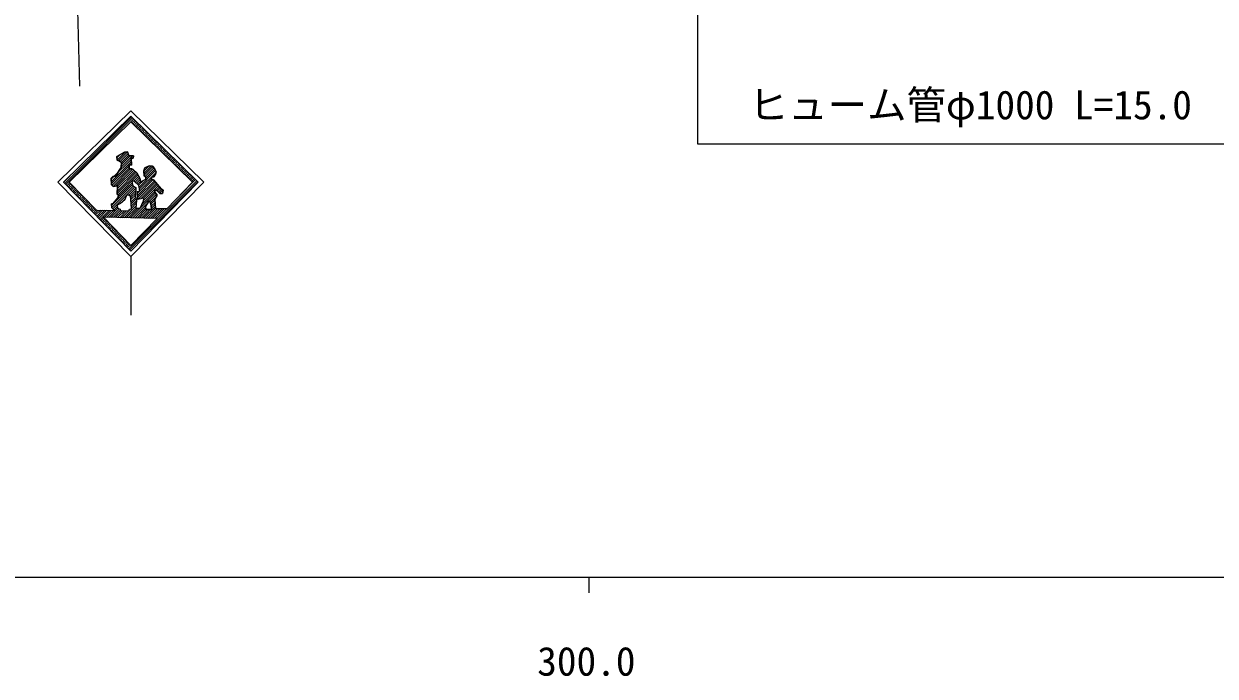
# Model space of a CAD drawing. Units: millimetres, scale not verified. Extents: x 40000 to 680000, y 20000 to 380000.
# Drawn here: x 332152 to 407742, y 198715 to 240081 of the extents above; entities that cross this region are included whole.
import ezdxf
from ezdxf.enums import TextEntityAlignment as Align

# ---------------------------------------------------------------- set-up
doc = ezdxf.new("R2010")
doc.units = ezdxf.units.MM
doc.header["$LTSCALE"] = 1000
for name, color, linetype, lineweight in [('M-STR-HTXT', 7, 'Continuous', 13), ('M-STR-STRC', 7, 'Continuous', 13), ('M-TTL-BAND', 7, 'Continuous', 13)]:
    doc.layers.add(name, color=color, linetype=linetype, lineweight=lineweight)
doc.styles.add('ＭＳ ゴシック', font='')
doc.styles.get('ＭＳ ゴシック').set_extended_font_data('MS Gothic')

msp = doc.modelspace()

# ---------------------------------------------------------------- linework, layer by layer
at = {"layer": 'M-STR-HTXT'}
for p, q in [((374899, 270487), (374899, 232476)), ((374899, 232476), (409525, 232476))]:
    msp.add_line(p, q, dxfattribs=at)
at = {"layer": 'M-STR-STRC'}
for p, q in [((334652, 276840), (335688, 236125)), ((338946, 234222), (334671, 230034)), ((334745, 229959), (338978, 234191)), ((334815, 229888), (339049, 234121)), ((338946, 233872), (335032, 230038)), ((338709, 233640), (339121, 234051)), ((343219, 230034), (338946, 234222)), ((342858, 230038), (338946, 233872)), ((339015, 233805), (339192, 233981)), ((339087, 233735), (339263, 233911)), ((339158, 233665), (339335, 233841)), ((339229, 233595), (339406, 233771)), ((339301, 233525), (339478, 233701)), ((339372, 233455), (339549, 233631)), ((339444, 233385), (339621, 233561)), ((339515, 233315), (339692, 233491)), ((339587, 233245), (339763, 233421)), ((339658, 233175), (339835, 233351)), ((339729, 233105), (339906, 233281)), ((339801, 233035), (339978, 233211)), ((339872, 232965), (340049, 233141)), ((339944, 232895), (340120, 233071)), ((340015, 232825), (340192, 233001)), ((340087, 232755), (340263, 232931)), ((340158, 232685), (340335, 232861)), ((340229, 232615), (340406, 232791)), ((340301, 232545), (340478, 232721)), ((340372, 232475), (340549, 232651)), ((340444, 232405), (340620, 232581)), ((340515, 232335), (340692, 232511)), ((340586, 232265), (340763, 232441)), ((340658, 232195), (340835, 232371)), ((340729, 232125), (340906, 232301)), ((340801, 232055), (340978, 232231)), ((340872, 231985), (341049, 232161)), ((340944, 231915), (341120, 232091)), ((337694, 230221), (339101, 231628)), ((337705, 230090), (338976, 231361)), ((338059, 231663), (338536, 231945)), ((338068, 231428), (338059, 231663)), ((338062, 231579), (338273, 231790)), ((338068, 231443), (338575, 231951)), ((338229, 231380), (338068, 231428)), ((338165, 231399), (338730, 231964)), ((338344, 231289), (338229, 231380)), ((338262, 231354), (338769, 231861)), ((338323, 230991), (339045, 231713)), ((338334, 231143), (338907, 231716)), ((338341, 231292), (338808, 231759)), ((338536, 231945), (338727, 231970)), ((338727, 231970), (338824, 231718)), ((338824, 231718), (339103, 231712)), ((339099, 231565), (338967, 231553)), ((338967, 231553), (338986, 231127)), ((339103, 231712), (339099, 231565)), ((341015, 231845), (341192, 232021)), ((341086, 231775), (341263, 231951)), ((341158, 231705), (341335, 231881)), ((341229, 231635), (341406, 231811)), ((341301, 231565), (341478, 231741)), ((341372, 231495), (341549, 231671)), ((341444, 231425), (341620, 231601)), ((341515, 231355), (341692, 231531)), ((341586, 231285), (341763, 231461)), ((341658, 231215), (341835, 231391)), ((341729, 231145), (341906, 231321)), ((337716, 229960), (338982, 231226)), ((337747, 229850), (338835, 230937)), ((337812, 229773), (338918, 230879)), ((337967, 229786), (339044, 230864)), ((337971, 230432), (338321, 230967)), ((338078, 229332), (339345, 230599)), ((338086, 229481), (339281, 230676)), ((338094, 229630), (339207, 230744)), ((338101, 229779), (339133, 230812)), ((338321, 230967), (338344, 231289)), ((338840, 231145), (338833, 230881)), ((338833, 230881), (339010, 230877)), ((338986, 231127), (338840, 231145)), ((339010, 230877), (339097, 230845)), ((339097, 230845), (339327, 230634)), ((339327, 230634), (339510, 230292)), ((339465, 229729), (340509, 230773)), ((339491, 229613), (340540, 230663)), ((339756, 230756), (339819, 230945)), ((339778, 230447), (339756, 230756)), ((339758, 230729), (340113, 231084)), ((339767, 230597), (340235, 231064)), ((339776, 230465), (340340, 231028)), ((339812, 230924), (339847, 230959)), ((339819, 230945), (340101, 231085)), ((339858, 230405), (340405, 230952)), ((339892, 230297), (340464, 230869)), ((340101, 231085), (340321, 231051)), ((340321, 231051), (340449, 230901)), ((340449, 230901), (340547, 230693)), ((340547, 230693), (340514, 230547)), ((341801, 231075), (341977, 231251)), ((341872, 231005), (342049, 231181)), ((341944, 230935), (342120, 231111)), ((342015, 230865), (342192, 231041)), ((342086, 230795), (342263, 230971)), ((342158, 230725), (342335, 230901)), ((342229, 230655), (342406, 230831)), ((342301, 230585), (342477, 230761)), ((342372, 230515), (342549, 230691)), ((342443, 230445), (342620, 230621)), ((334671, 230034), (338946, 225675)), ((334675, 230030), (335065, 230420)), ((334885, 229816), (335069, 230000)), ((334955, 229745), (335139, 229929)), ((335025, 229673), (335209, 229857)), ((335032, 230038), (336757, 228272)), ((337688, 230291), (337809, 230406)), ((337723, 229879), (337688, 230291)), ((337823, 229760), (337723, 229879)), ((337724, 228554), (339054, 229883)), ((337809, 230406), (337971, 230432)), ((338103, 229812), (337823, 229760)), ((338075, 229269), (338103, 229812)), ((338145, 229116), (339028, 229999)), ((338148, 229261), (339395, 230507)), ((338806, 225817), (343120, 230131)), ((338876, 225746), (343192, 230061)), ((338946, 225675), (343219, 230034)), ((339153, 230110), (339006, 230098)), ((339006, 230098), (339072, 229803)), ((339072, 229803), (339260, 229696)), ((339137, 230108), (339444, 230415)), ((339440, 229838), (339153, 230110)), ((339218, 230048), (339493, 230323)), ((339291, 229979), (339524, 230212)), ((339364, 229910), (339545, 230091)), ((339375, 229357), (340257, 230238)), ((339380, 229220), (340344, 230184)), ((339384, 229083), (340433, 230131)), ((339389, 228946), (340499, 230056)), ((339436, 229842), (339761, 230166)), ((339520, 229484), (339440, 229838)), ((339510, 230292), (339548, 230071)), ((339566, 228982), (340565, 229981)), ((339741, 228874), (340697, 229830)), ((339746, 229020), (340631, 229905)), ((339894, 230385), (339778, 230447)), ((339890, 230224), (339894, 230385)), ((340260, 230362), (340256, 230186)), ((340256, 230186), (340388, 230183)), ((340393, 230388), (340260, 230362)), ((340388, 230183), (340874, 229628)), ((340514, 230547), (340393, 230388)), ((341217, 228349), (342858, 230038)), ((341935, 229087), (343049, 230201)), ((342515, 230375), (342692, 230551)), ((342586, 230305), (342763, 230481)), ((342658, 230235), (342835, 230411)), ((342729, 230165), (342906, 230341)), ((342801, 230095), (342977, 230271)), ((335095, 229602), (335279, 229785)), ((335165, 229531), (335349, 229714)), ((335235, 229459), (335419, 229642)), ((335305, 229388), (335489, 229571)), ((335375, 229316), (335558, 229499)), ((335445, 229245), (335628, 229428)), ((335515, 229174), (335698, 229356)), ((335585, 229102), (335768, 229285)), ((335656, 229031), (335838, 229213)), ((335726, 228959), (335908, 229142)), ((335796, 228888), (335978, 229070)), ((337743, 228431), (339099, 229787)), ((337796, 228659), (338144, 229062)), ((337803, 228350), (339189, 229736)), ((338149, 229267), (338075, 229269)), ((338144, 229062), (338149, 229267)), ((338676, 229210), (338566, 228919)), ((338794, 229222), (338676, 229210)), ((338924, 229146), (338794, 229222)), ((338808, 229214), (339260, 229665)), ((338897, 229161), (339256, 229520)), ((338924, 227774), (340505, 229355)), ((338949, 228969), (338924, 229146)), ((338936, 229059), (339253, 229375)), ((338951, 228932), (339249, 229230)), ((338957, 228797), (339258, 229097)), ((339260, 229696), (339247, 229153)), ((339247, 229153), (339299, 228872)), ((339372, 229458), (339520, 229484)), ((339389, 228944), (339372, 229458)), ((339631, 228622), (340459, 229450)), ((340110, 228819), (340565, 229274)), ((340185, 228751), (340571, 229138)), ((340461, 229564), (340458, 229417)), ((340458, 229417), (340614, 229208)), ((340621, 229502), (340461, 229564)), ((340614, 229208), (340462, 228962)), ((340542, 229533), (340763, 229754)), ((340779, 229322), (340621, 229502)), ((340636, 229485), (340829, 229679)), ((340702, 229410), (340899, 229608)), ((340767, 229334), (340979, 229545)), ((340955, 229317), (340779, 229322)), ((340874, 229628), (340989, 229537)), ((340893, 229319), (340967, 229392)), ((340989, 229537), (340955, 229317)), ((335866, 228816), (336048, 228999)), ((335936, 228745), (336118, 228927)), ((336006, 228674), (336187, 228856)), ((336076, 228602), (336257, 228784)), ((336146, 228531), (336327, 228712)), ((336216, 228459), (336397, 228641)), ((336286, 228388), (336467, 228569)), ((336356, 228317), (336537, 228498)), ((336426, 228245), (336607, 228426)), ((336496, 228174), (336677, 228355)), ((337405, 227810), (338085, 228490)), ((337543, 227807), (338118, 228382)), ((337681, 227803), (338229, 228351)), ((337746, 228410), (337708, 228661)), ((337708, 228661), (337796, 228659)), ((337904, 228245), (337746, 228410)), ((338282, 228691), (338073, 228579)), ((338073, 228579), (338098, 228387)), ((338098, 228387), (338273, 228339)), ((338273, 228339), (338285, 228236)), ((338566, 228919), (338282, 228691)), ((338303, 228708), (338598, 229003)), ((338371, 227787), (338924, 228339)), ((338510, 227783), (339271, 228545)), ((338648, 227780), (339270, 228402)), ((338786, 227777), (339401, 228392)), ((338814, 228223), (338860, 228325)), ((338860, 228325), (338978, 228351)), ((338978, 228351), (338949, 228969)), ((338964, 228662), (339280, 228978)), ((338970, 228527), (339298, 228855)), ((338976, 228392), (339284, 228700)), ((339062, 227770), (340005, 228713)), ((339200, 227767), (339883, 228450)), ((339299, 228872), (339259, 228403)), ((339259, 228403), (339523, 228382)), ((339338, 227764), (339901, 228326)), ((339758, 229023), (339389, 228944)), ((339476, 227760), (340027, 228311)), ((339523, 228382), (339740, 228862)), ((339614, 227757), (340166, 228308)), ((339740, 228862), (339758, 229023)), ((339753, 227754), (340496, 228497)), ((340077, 228839), (339878, 228491)), ((339878, 228491), (339903, 228314)), ((339891, 227750), (340506, 228366)), ((339903, 228314), (340255, 228306)), ((340029, 227747), (340644, 228362)), ((340178, 228778), (340077, 228839)), ((340167, 227744), (340782, 228359)), ((340232, 228556), (340178, 228778)), ((340212, 228637), (340467, 228892)), ((340255, 228306), (340232, 228556)), ((340235, 228519), (340477, 228761)), ((340247, 228390), (340486, 228629)), ((340305, 227740), (340920, 228356)), ((340443, 227737), (341058, 228352)), ((340462, 228962), (340506, 228366)), ((340506, 228366), (341217, 228349)), ((340581, 227734), (341196, 228349)), ((336566, 228102), (336747, 228283)), ((336636, 228031), (336874, 228270)), ((336706, 227960), (337012, 228266)), ((336757, 228272), (337904, 228245)), ((336776, 227888), (337150, 228263)), ((336846, 227817), (337289, 228260)), ((336916, 227745), (337427, 228256)), ((336986, 227674), (337565, 228253)), ((337056, 227603), (337236, 227783)), ((337126, 227531), (337306, 227711)), ((337196, 227460), (337376, 227639)), ((337204, 227815), (338946, 226032)), ((340614, 227733), (337204, 227815)), ((337266, 227388), (337445, 227568)), ((337267, 227813), (337703, 228250)), ((337819, 227800), (338282, 228263)), ((337957, 227797), (338393, 228233)), ((338095, 227793), (338532, 228230)), ((338233, 227790), (338670, 228227)), ((338285, 228236), (338814, 228223)), ((338946, 226032), (340614, 227733)), ((337336, 227317), (337515, 227496)), ((337406, 227246), (337585, 227425)), ((337476, 227174), (337655, 227353)), ((337546, 227103), (337725, 227282)), ((337616, 227031), (337795, 227210)), ((337686, 226960), (337865, 227139)), ((337756, 226889), (337935, 227067)), ((337826, 226817), (338005, 226996)), ((337896, 226746), (338074, 226924)), ((337966, 226674), (338144, 226853)), ((338036, 226603), (338214, 226781)), ((338106, 226531), (338284, 226710)), ((338176, 226460), (338354, 226638)), ((338246, 226389), (338424, 226566)), ((338316, 226317), (338494, 226495)), ((338386, 226246), (338564, 226423)), ((338456, 226174), (338634, 226352)), ((338526, 226103), (338703, 226280)), ((338596, 226032), (338773, 226209)), ((338666, 225960), (338843, 226137)), ((338736, 225889), (338913, 226066)), ((338946, 225317), (338946, 221616))]:
    msp.add_line(p, q, dxfattribs=at)
for points in [[(334318, 230038), (338946, 234572), (343573, 230038), (338946, 225317)], [(339259, 228403), (339523, 228382), (339740, 228862), (339758, 229023), (339389, 228944), (339372, 229458), (339520, 229484), (339440, 229838), (339153, 230110), (339006, 230098), (339072, 229803), (339260, 229696), (339247, 229153), (339299, 228872)], [(338285, 228236), (338814, 228223), (338860, 228325), (338978, 228351), (338949, 228969), (338924, 229146), (338794, 229222), (338676, 229210), (338566, 228919), (338282, 228691), (338073, 228579), (338098, 228387), (338273, 228339)], [(340255, 228306), (339903, 228314), (339878, 228491), (340077, 228839), (340178, 228778), (340232, 228556)]]:
    msp.add_lwpolyline(points, close=True, dxfattribs=at)
msp.add_lwpolyline([(341217, 228349), (340506, 228366), (340462, 228962), (340614, 229208), (340458, 229417), (340461, 229564), (340621, 229502), (340779, 229322), (340955, 229317), (340989, 229537), (340874, 229628), (340388, 230183), (340256, 230186), (340260, 230362), (340393, 230388), (340514, 230547), (340547, 230693), (340449, 230901), (340321, 231051), (340101, 231085), (339819, 230945), (339756, 230756), (339778, 230447), (339894, 230385), (339890, 230224), (339741, 230154), (339548, 230071), (339510, 230292), (339327, 230634), (339097, 230845), (339010, 230877), (338833, 230881), (338840, 231145), (338986, 231127), (338967, 231553), (339099, 231565), (339103, 231712), (338824, 231718), (338769, 231852), (338727, 231970), (338536, 231945), (338059, 231663), (338068, 231428), (338229, 231380), (338344, 231289), (338321, 230967), (337971, 230432), (337809, 230406), (337688, 230291), (337723, 229879), (337823, 229760), (338103, 229812), (338075, 229269), (338149, 229267), (338144, 229062), (337796, 228659), (337708, 228661), (337746, 228410), (337904, 228245)], dxfattribs=at)
at = {"layer": 'M-TTL-BAND'}
for p, q in [((40000, 205000), (579000, 205000)), ((368000, 205000), (368000, 204000))]:
    msp.add_line(p, q, dxfattribs=at)

# ---------------------------------------------------------------- texts
at = {"layer": 'M-STR-HTXT', "style": 'ＭＳ ゴシック'}
msp.add_text('ヒューム管φ1000 L=15.0', height=1833, dxfattribs=at).set_placement((392212, 233476), align=Align.BOTTOM_CENTER)
at = {"layer": 'M-TTL-BAND', "style": 'ＭＳ ゴシック'}
msp.add_text('300.0', height=1833, dxfattribs=at).set_placement((367844, 198195), align=Align.BOTTOM_CENTER)

doc.saveas('drawing.dxf')
